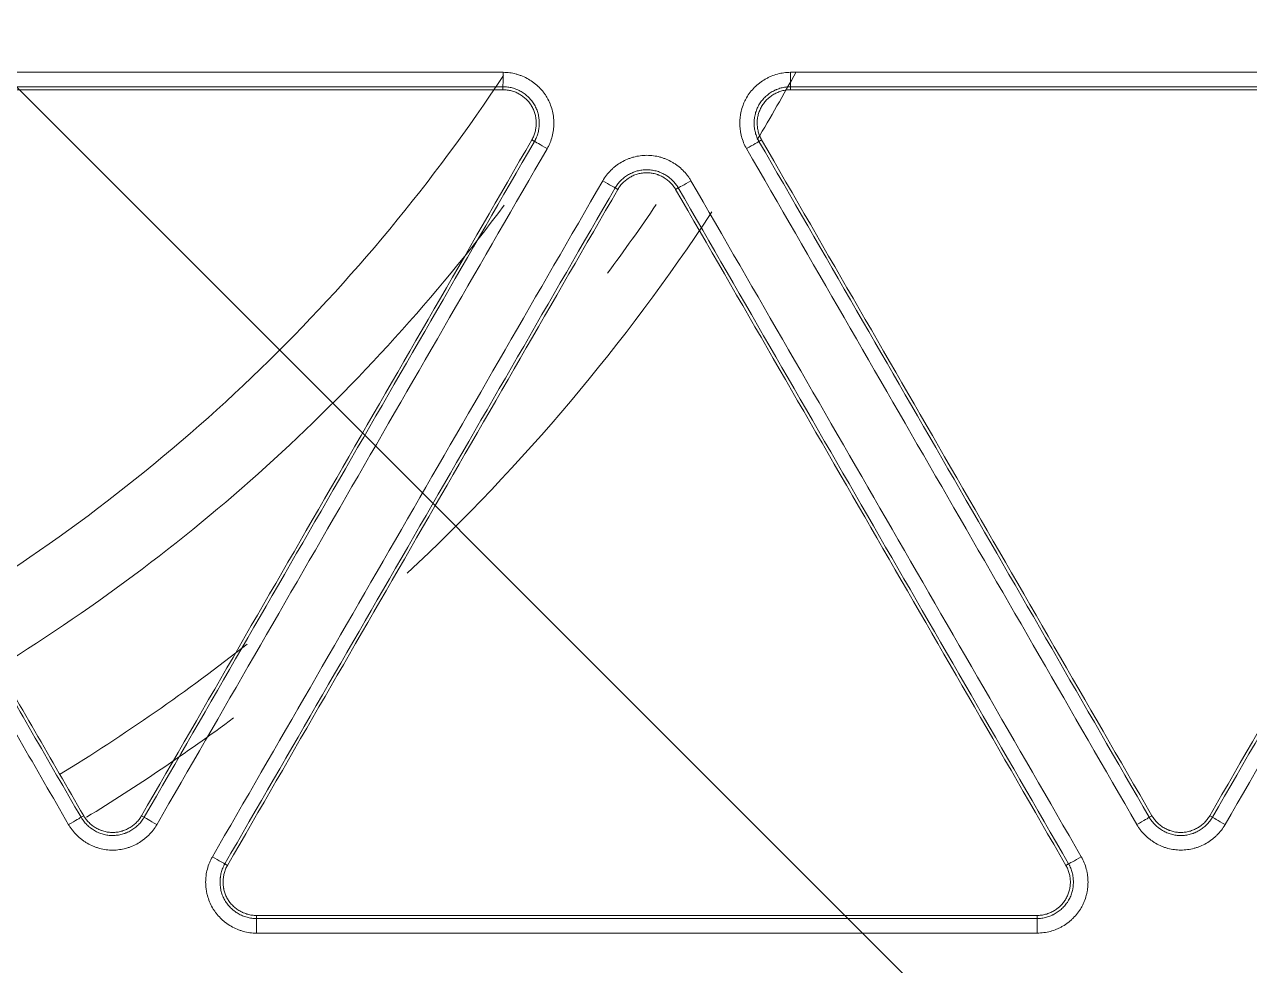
# Model space of a CAD drawing. Header units: inches. Extents: x 405346 to 489838, y -25612 to 14934.
# Drawn here: x 462826.84 to 462866.98, y 4260.8 to 4291.63 of the extents above; entities that cross this region are included whole.
import ezdxf

# ---------------------------------------------------------------- set-up
doc = ezdxf.new("R2010")
doc.units = ezdxf.units.IN
doc.header["$LTSCALE"] = 200
doc.header["$MEASUREMENT"] = 0
doc.layers.add('SS-EQ', color=2, linetype='Continuous', lineweight=20)

# ---------------------------------------------------------------- blocks, each defined once
blk = doc.blocks.new('4way무풍')
at = {"layer": 'SS-EQ'}
for p, q in [((339.635, -339.635), (-339.635, 339.635)), ((47.784, -31.934), (47.784, -31.834)), ((57.206, -31.834), (57.206, -31.934)), ((48.818, -33.625), (48.732, -33.575)), ((56.258, -33.575), (56.172, -33.625)), ((51.547, -35.201), (51.461, -35.151)), ((53.529, -35.151), (53.443, -35.201)), ((33.963, -55.774), (34.049, -55.724)), ((35.945, -55.724), (36.031, -55.774)), ((68.959, -55.774), (69.046, -55.724)), ((70.941, -55.724), (71.028, -55.774)), ((38.673, -57.299), (38.76, -57.349)), ((66.23, -57.349), (66.317, -57.299)), ((39.708, -58.991), (39.708, -59.091)), ((65.283, -59.091), (65.283, -58.991))]:
    blk.add_line(p, q, dxfattribs=at)
for radius, start, end in [(57.227, 301.5886, 326.6455), (65.391, 329.11304, 331.35408), (59.69, 301.63677, 323.25053), (63.738, 323.46685, 325.94705), (65.391, 313.06459, 326.66565), (63.738, 301.44725, 308.18554), (65.391, 301.47646, 306.5707)]:
    blk.add_arc((0, 0), radius, start, end, dxfattribs=at)
for centre, major_axis, ratio, start_param, end_param in [((47.784, -31.36), (0, -0.474), 0.008071, 0.034908, 1.565821), ((57.206, -31.36), (0, -0.474), 0.009738, 0.034908, 1.565987), ((49.228, -33.862), (-0.41, 0.237), 0.000501, 0.034907, 1.580646), ((55.762, -33.862), (0.41, 0.237), 0.00925, 4.717941, 6.248277), ((51.051, -34.914), (0.41, -0.237), 0.00047, 4.722567, 6.248279), ((53.939, -34.914), (-0.41, -0.237), 0.009255, 0.034908, 1.575948), ((33.552, -56.01), (-0.41, -0.237), 0.010809, 1.570538, 3.10669), ((36.441, -56.01), (0.41, -0.237), 0.00535, 3.1765, 4.721991), ((68.549, -56.01), (-0.41, -0.237), 0.012908, 1.576181, 3.106683), ((71.438, -56.01), (0.41, -0.237), 0.001439, 3.176499, 4.726662), ((38.263, -57.062), (-0.41, 0.237), 0.005342, 1.580707, 3.106686), ((66.727, -57.062), (-0.41, -0.237), 0.012934, 0.03491, 1.575744), ((39.708, -59.564), (0, -0.474), 0.006087, 1.560801, 3.106629), ((65.282, -59.564), (0, -0.474), 0.010403, 1.561591, 3.106684)]:
    blk.add_ellipse(centre, major_axis=major_axis, ratio=ratio, start_param=start_param, end_param=end_param, dxfattribs=at)
for points, knots in [([(346.359, 0), (346.359, -27.812), (346.359, -55.624), (346.359, -97.341), (346.359, -111.247), (346.359, -139.059), (346.359, -152.965), (346.359, -180.777), (346.359, -194.683), (346.359, -222.494), (346.359, -236.4), (346.359, -257.259), (346.358, -264.212), (346.359, -272.903), (346.359, -274.641), (346.359, -277.249), (346.359, -278.118), (346.358, -279.856), (346.358, -280.725), (346.358, -282.029), (346.358, -282.463), (346.358, -283.333), (346.359, -283.767), (346.359, -284.419), (346.359, -284.636), (346.359, -285.071), (346.358, -285.288), (346.355, -285.723), (346.353, -285.94), (346.346, -286.374), (346.341, -286.592), (346.322, -287.243), (346.305, -287.678), (346.262, -288.546), (346.236, -288.98), (346.174, -289.849), (346.138, -290.283), (346.078, -290.934), (346.057, -291.151), (346.012, -291.585), (345.894, -292.666), (345.748, -293.741), (345.479, -295.45), (345.327, -296.299), (344.817, -298.834), (344.407, -300.505), (343.687, -302.982), (343.172, -304.624), (342.294, -307.059), (341.638, -308.663), (341.119, -309.858), (340.941, -310.256), (340.714, -310.751), (340.668, -310.85), (340.576, -311.047), (340.437, -311.343), (339.919, -312.422), (339.029, -314.158), (338.177, -315.66), (336.854, -317.881), (335.912, -319.32), (334.41, -321.418), (333.379, -322.796), (331.741, -324.801), (330.589, -326.095), (329.702, -327.051), (329.403, -327.366), (329.024, -327.758), (328.947, -327.836), (328.795, -327.992), (328.566, -328.224), (327.719, -329.07), (326.303, -330.412), (324.35, -332.111), (322.332, -333.722), (320.944, -334.738), (319.535, -335.724), (318.819, -336.202), (317.367, -337.13), (315.893, -338.028), (314.376, -338.866), (313.222, -339.473), (312.835, -339.671), (312.249, -339.963), (312.054, -340.059), (311.662, -340.249), (309.896, -341.094), (308.103, -341.848), (305.68, -342.75), (304.055, -343.316), (302.408, -343.813), (299.923, -344.506), (298.245, -344.898), (295.697, -345.382), (294.842, -345.525), (293.766, -345.682), (293.551, -345.712), (293.12, -345.771), (292.903, -345.799), (292.254, -345.88), (291.821, -345.929), (290.523, -346.062), (289.657, -346.132), (288.357, -346.21), (287.924, -346.232), (287.057, -346.265), (286.624, -346.277), (285.974, -346.288), (285.757, -346.291), (285.323, -346.293), (285.107, -346.294), (284.673, -346.294), (284.456, -346.294), (284.023, -346.294), (283.806, -346.293), (283.156, -346.293), (282.722, -346.293), (281.855, -346.293), (281.421, -346.293), (280.121, -346.293), (279.253, -346.294), (277.519, -346.294), (276.652, -346.294), (274.051, -346.294), (272.316, -346.294), (267.113, -346.294), (263.645, -346.293), (256.708, -346.293), (253.239, -346.294), (242.833, -346.294), (235.896, -346.294), (222.022, -346.294), (215.084, -346.294), (194.273, -346.294), (180.399, -346.294), (152.65, -346.294), (138.775, -346.294), (111.027, -346.294), (97.152, -346.294), (69.404, -346.294), (55.529, -346.294), (34.718, -346.294), (27.78, -346.294), (13.906, -346.294), (6.969, -346.294), (0.032, -346.294)], [0, 0, 0, 0, 0.125, 0.125, 0.1875, 0.1875, 0.25, 0.25, 0.3125, 0.3125, 0.375, 0.375, 0.40625, 0.40625, 0.414063, 0.414063, 0.417969, 0.417969, 0.421875, 0.421875, 0.423828, 0.423828, 0.425781, 0.425781, 0.426758, 0.426758, 0.427734, 0.427734, 0.428711, 0.428711, 0.429688, 0.429688, 0.431641, 0.431641, 0.433594, 0.433594, 0.435547, 0.435547, 0.436523, 0.436523, 0.4375, 0.441406, 0.441406, 0.445313, 0.445313, 0.453125, 0.453125, 0.457031, 0.460938, 0.464844, 0.464844, 0.466797, 0.466797, 0.467285, 0.467285, 0.467773, 0.46875, 0.472656, 0.476563, 0.476563, 0.484375, 0.484375, 0.488281, 0.492188, 0.496094, 0.496094, 0.498047, 0.498047, 0.498535, 0.498535, 0.499023, 0.5, 0.503906, 0.507813, 0.511719, 0.515625, 0.515625, 0.519531, 0.519531, 0.523438, 0.527344, 0.527344, 0.529297, 0.529297, 0.530273, 0.530273, 0.53125, 0.539063, 0.539063, 0.542969, 0.546875, 0.546875, 0.554688, 0.554688, 0.558594, 0.558594, 0.55957, 0.55957, 0.560547, 0.560547, 0.5625, 0.5625, 0.566406, 0.566406, 0.568359, 0.568359, 0.570313, 0.570313, 0.571289, 0.571289, 0.572266, 0.572266, 0.573242, 0.573242, 0.574219, 0.574219, 0.576172, 0.576172, 0.578125, 0.578125, 0.582031, 0.582031, 0.585938, 0.585938, 0.59375, 0.59375, 0.609375, 0.609375, 0.625, 0.625, 0.65625, 0.65625, 0.6875, 0.6875, 0.75, 0.75, 0.8125, 0.8125, 0.875, 0.875, 0.9375, 0.9375, 0.96875, 0.96875, 1, 1, 1, 1]), ([(0.032, -345.099), (6.961, -345.099), (13.891, -345.099), (27.75, -345.099), (34.679, -345.099), (55.467, -345.099), (69.326, -345.098), (97.044, -345.098), (110.903, -345.097), (138.621, -345.096), (152.48, -345.096), (180.197, -345.094), (194.056, -345.092), (214.845, -345.09), (221.774, -345.089), (235.633, -345.086), (242.562, -345.085), (256.421, -345.082), (263.351, -345.081), (272.013, -345.079), (273.745, -345.079), (276.343, -345.079), (277.21, -345.078), (278.942, -345.078), (279.808, -345.077), (281.107, -345.076), (281.541, -345.076), (282.407, -345.076), (282.84, -345.076), (283.706, -345.076), (284.139, -345.076), (284.789, -345.074), (285.005, -345.074), (285.438, -345.071), (285.655, -345.069), (286.304, -345.06), (286.737, -345.049), (287.602, -345.017), (288.034, -344.997), (289.33, -344.922), (290.194, -344.853), (291.488, -344.722), (291.92, -344.673), (292.566, -344.593), (292.782, -344.566), (293.212, -344.508), (294.286, -344.358), (295.351, -344.18), (297.891, -343.699), (299.563, -343.307), (302.039, -342.615), (303.679, -342.118), (305.297, -341.551), (307.709, -340.648), (309.296, -339.976), (311.056, -339.138), (311.349, -338.996), (311.641, -338.853), (311.836, -338.756), (311.933, -338.707), (312.418, -338.464), (312.803, -338.265), (313.951, -337.656), (314.704, -337.236), (316.19, -336.364), (316.921, -335.913), (318.363, -334.982), (319.073, -334.502), (320.472, -333.511), (321.849, -332.491), (323.849, -330.872), (325.784, -329.163), (327.03, -327.964), (327.795, -327.195), (327.947, -327.041), (328.25, -326.729), (328.401, -326.573), (328.849, -326.102), (329.145, -325.785), (330.019, -324.826), (331.153, -323.527), (332.763, -321.515), (333.776, -320.132), (334.759, -318.728), (335.235, -318.016), (336.157, -316.57), (336.603, -315.837), (337.465, -314.35), (338.296, -312.842), (339.065, -311.291), (339.481, -310.406), (339.527, -310.308), (339.618, -310.111), (339.754, -309.815), (340.065, -309.123), (340.322, -308.527), (340.821, -307.331), (341.451, -305.727), (342.288, -303.291), (342.776, -301.648), (343.454, -299.169), (343.836, -297.496), (344.302, -294.959), (344.439, -294.108), (344.619, -292.825), (344.702, -292.181), (344.786, -291.427), (344.82, -291.104), (344.842, -290.888), (344.853, -290.779), (344.946, -289.807), (345.01, -288.942), (345.078, -287.644), (345.096, -287.212), (345.116, -286.563), (345.122, -286.347), (345.13, -285.914), (345.133, -285.698), (345.138, -285.266), (345.139, -285.049), (345.14, -284.617), (345.14, -284.4), (345.141, -283.752), (345.141, -283.319), (345.141, -282.67), (345.141, -282.454), (345.141, -282.021), (345.141, -281.805), (345.142, -281.156), (345.142, -280.724), (345.143, -279.426), (345.143, -278.561), (345.144, -276.831), (345.144, -275.966), (345.145, -273.37), (345.145, -271.64), (345.146, -262.989), (345.148, -256.069), (345.152, -235.306), (345.154, -221.465), (345.157, -193.782), (345.159, -179.94), (345.161, -152.257), (345.161, -138.416), (345.162, -110.732), (345.163, -69.208), (345.164, -27.683), (345.164, 0)], [0, 0, 0, 0, 0.03125, 0.03125, 0.0625, 0.0625, 0.125, 0.125, 0.1875, 0.1875, 0.25, 0.25, 0.3125, 0.3125, 0.34375, 0.34375, 0.375, 0.375, 0.40625, 0.40625, 0.414063, 0.414063, 0.417969, 0.417969, 0.421875, 0.421875, 0.423828, 0.423828, 0.425781, 0.425781, 0.427734, 0.427734, 0.428711, 0.428711, 0.429688, 0.429688, 0.431641, 0.431641, 0.433594, 0.433594, 0.4375, 0.4375, 0.439453, 0.439453, 0.44043, 0.44043, 0.441406, 0.445313, 0.445313, 0.453125, 0.453125, 0.457031, 0.460938, 0.460938, 0.46875, 0.46875, 0.469727, 0.470215, 0.470215, 0.470703, 0.470703, 0.472656, 0.472656, 0.476563, 0.476563, 0.480469, 0.480469, 0.484375, 0.484375, 0.488281, 0.492188, 0.496094, 0.5, 0.5, 0.500977, 0.500977, 0.501953, 0.501953, 0.503906, 0.503906, 0.507813, 0.511719, 0.515625, 0.515625, 0.519531, 0.519531, 0.523438, 0.523438, 0.527344, 0.53125, 0.53125, 0.531738, 0.531738, 0.532227, 0.533203, 0.535156, 0.535156, 0.539063, 0.542969, 0.546875, 0.546875, 0.554688, 0.554688, 0.558594, 0.558594, 0.560547, 0.561523, 0.562012, 0.562012, 0.5625, 0.5625, 0.566406, 0.566406, 0.568359, 0.568359, 0.569336, 0.569336, 0.570313, 0.570313, 0.571289, 0.571289, 0.572266, 0.572266, 0.574219, 0.574219, 0.575195, 0.575195, 0.576172, 0.576172, 0.578125, 0.578125, 0.582031, 0.582031, 0.585938, 0.585938, 0.59375, 0.59375, 0.625, 0.625, 0.6875, 0.6875, 0.75, 0.75, 0.8125, 0.8125, 0.875, 1, 1, 1, 1]), ([(47.788, -31.363), (47.861, -31.363), (47.934, -31.368), (48.077, -31.387), (48.148, -31.401), (48.253, -31.43), (48.288, -31.441), (48.34, -31.459), (48.358, -31.465), (48.392, -31.478), (48.409, -31.485), (48.493, -31.52), (48.623, -31.584), (48.744, -31.664), (48.816, -31.72), (48.831, -31.731), (48.859, -31.754), (48.901, -31.79), (48.941, -31.827), (49.018, -31.903), (49.066, -31.957), (49.132, -32.043), (49.154, -32.073), (49.194, -32.134), (49.214, -32.165), (49.269, -32.26), (49.332, -32.39), (49.379, -32.527), (49.402, -32.616), (49.406, -32.633), (49.414, -32.669), (49.418, -32.687), (49.429, -32.741), (49.435, -32.777), (49.448, -32.885), (49.453, -32.957), (49.453, -33.066), (49.451, -33.12), (49.447, -33.175), (49.444, -33.211), (49.442, -33.23), (49.43, -33.32), (49.402, -33.463), (49.356, -33.6), (49.315, -33.701), (49.3, -33.734), (49.268, -33.8), (49.251, -33.833), (49.232, -33.865)], [0, 0, 0, 0, 0.0625, 0.0625, 0.125, 0.125, 0.15625, 0.15625, 0.171875, 0.171875, 0.1875, 0.1875, 0.25, 0.3125, 0.3125, 0.328125, 0.328125, 0.34375, 0.375, 0.375, 0.4375, 0.4375, 0.46875, 0.46875, 0.5, 0.5, 0.5625, 0.625, 0.625, 0.640625, 0.640625, 0.65625, 0.65625, 0.6875, 0.6875, 0.75, 0.75, 0.78125, 0.796875, 0.796875, 0.8125, 0.8125, 0.875, 0.9375, 0.9375, 0.96875, 0.96875, 1, 1, 1, 1]), ([(55.766, -33.864), (55.729, -33.801), (55.697, -33.736), (55.642, -33.602), (55.619, -33.533), (55.592, -33.428), (55.583, -33.392), (55.573, -33.338), (55.57, -33.32), (55.564, -33.284), (55.561, -33.266), (55.55, -33.176), (55.54, -33.031), (55.55, -32.886), (55.561, -32.795), (55.564, -32.777), (55.57, -32.741), (55.573, -32.723), (55.583, -32.669), (55.592, -32.634), (55.619, -32.529), (55.642, -32.46), (55.683, -32.36), (55.698, -32.326), (55.73, -32.261), (55.748, -32.228), (55.803, -32.133), (55.884, -32.013), (55.979, -31.905), (56.044, -31.84), (56.057, -31.828), (56.084, -31.803), (56.098, -31.79), (56.139, -31.754), (56.167, -31.731), (56.254, -31.665), (56.314, -31.625), (56.408, -31.571), (56.456, -31.545), (56.506, -31.521), (56.539, -31.506), (56.556, -31.499), (56.64, -31.464), (56.778, -31.416), (56.92, -31.387), (57.028, -31.373), (57.064, -31.369), (57.137, -31.364), (57.174, -31.363), (57.211, -31.363)], [0, 0, 0, 0, 0.0625, 0.0625, 0.125, 0.125, 0.15625, 0.15625, 0.171875, 0.171875, 0.1875, 0.1875, 0.25, 0.3125, 0.3125, 0.328125, 0.328125, 0.34375, 0.34375, 0.375, 0.375, 0.4375, 0.4375, 0.46875, 0.46875, 0.5, 0.5, 0.5625, 0.625, 0.625, 0.640625, 0.640625, 0.65625, 0.65625, 0.6875, 0.6875, 0.75, 0.75, 0.78125, 0.796875, 0.796875, 0.8125, 0.8125, 0.875, 0.9375, 0.9375, 0.96875, 0.96875, 1, 1, 1, 1]), ([(48.818, -33.625), (48.82, -33.622), (48.822, -33.62), (48.825, -33.614), (48.83, -33.605), (48.834, -33.597), (48.844, -33.579), (48.85, -33.567), (48.867, -33.532), (48.877, -33.508), (48.907, -33.436), (48.939, -33.338), (48.959, -33.236), (48.967, -33.171), (48.969, -33.157), (48.971, -33.131), (48.972, -33.118), (48.975, -33.079), (48.976, -33.053), (48.976, -32.976), (48.972, -32.924), (48.962, -32.846), (48.958, -32.821), (48.948, -32.769), (48.943, -32.744), (48.923, -32.668), (48.906, -32.619), (48.867, -32.523), (48.844, -32.476), (48.805, -32.408), (48.791, -32.386), (48.762, -32.343), (48.747, -32.321), (48.699, -32.26), (48.665, -32.221), (48.609, -32.167), (48.581, -32.14), (48.551, -32.115), (48.53, -32.098), (48.52, -32.09), (48.468, -32.05), (48.381, -31.993), (48.289, -31.947), (48.216, -31.917), (48.192, -31.907), (48.142, -31.89), (48.117, -31.882), (48.042, -31.862), (47.991, -31.852), (47.914, -31.841), (47.876, -31.837), (47.83, -31.835), (47.807, -31.834), (47.797, -31.834), (47.791, -31.834), (47.787, -31.834), (47.784, -31.834)], [0, 0, 0, 0, 0.003906, 0.003906, 0.007813, 0.015625, 0.015625, 0.03125, 0.03125, 0.0625, 0.0625, 0.125, 0.1875, 0.1875, 0.203125, 0.203125, 0.21875, 0.21875, 0.25, 0.25, 0.3125, 0.3125, 0.34375, 0.34375, 0.375, 0.375, 0.4375, 0.4375, 0.5, 0.5, 0.53125, 0.53125, 0.5625, 0.5625, 0.625, 0.625, 0.65625, 0.671875, 0.671875, 0.6875, 0.6875, 0.75, 0.8125, 0.8125, 0.84375, 0.84375, 0.875, 0.875, 0.9375, 0.9375, 0.96875, 0.984375, 0.992187, 0.996094, 0.996094, 1, 1, 1, 1]), ([(47.784, -31.934), (47.832, -31.934), (47.881, -31.937), (47.975, -31.95), (48.068, -31.969), (48.158, -32), (48.224, -32.028), (48.246, -32.038), (48.289, -32.059), (48.31, -32.071), (48.372, -32.106), (48.412, -32.133), (48.468, -32.176), (48.487, -32.191), (48.523, -32.223), (48.541, -32.239), (48.592, -32.289), (48.655, -32.361), (48.708, -32.44), (48.744, -32.502), (48.755, -32.523), (48.776, -32.566), (48.786, -32.588), (48.813, -32.654), (48.828, -32.699), (48.846, -32.768), (48.854, -32.803), (48.86, -32.838), (48.864, -32.862), (48.866, -32.874), (48.873, -32.933), (48.879, -33.028), (48.873, -33.123), (48.864, -33.194), (48.86, -33.218), (48.851, -33.265), (48.846, -33.289), (48.828, -33.358), (48.813, -33.403), (48.777, -33.491), (48.756, -33.534), (48.732, -33.575)], [0, 0, 0, 0, 0.0625, 0.0625, 0.125, 0.1875, 0.1875, 0.21875, 0.21875, 0.25, 0.25, 0.3125, 0.3125, 0.34375, 0.34375, 0.375, 0.375, 0.4375, 0.5, 0.5, 0.53125, 0.53125, 0.5625, 0.5625, 0.625, 0.625, 0.65625, 0.671875, 0.671875, 0.6875, 0.6875, 0.75, 0.8125, 0.8125, 0.84375, 0.84375, 0.875, 0.875, 0.9375, 0.9375, 1, 1, 1, 1]), ([(57.206, -31.834), (57.203, -31.834), (57.2, -31.834), (57.193, -31.834), (57.183, -31.834), (57.173, -31.834), (57.154, -31.835), (57.141, -31.836), (57.101, -31.838), (57.075, -31.841), (56.998, -31.852), (56.896, -31.873), (56.798, -31.907), (56.738, -31.932), (56.726, -31.937), (56.702, -31.948), (56.666, -31.965), (56.632, -31.983), (56.565, -32.022), (56.522, -32.051), (56.46, -32.098), (56.439, -32.115), (56.4, -32.149), (56.38, -32.167), (56.325, -32.222), (56.256, -32.3), (56.198, -32.386), (56.159, -32.454), (56.146, -32.477), (56.123, -32.524), (56.113, -32.548), (56.083, -32.62), (56.067, -32.669), (56.047, -32.744), (56.039, -32.782), (56.032, -32.821), (56.027, -32.847), (56.026, -32.86), (56.017, -32.925), (56.011, -33.029), (56.017, -33.132), (56.027, -33.21), (56.031, -33.236), (56.041, -33.287), (56.047, -33.312), (56.067, -33.388), (56.083, -33.437), (56.113, -33.509), (56.129, -33.545), (56.15, -33.585), (56.161, -33.605), (56.165, -33.614), (56.169, -33.62), (56.17, -33.623), (56.172, -33.625)], [0, 0, 0, 0, 0.003906, 0.003906, 0.007812, 0.015625, 0.015625, 0.03125, 0.03125, 0.0625, 0.0625, 0.125, 0.1875, 0.1875, 0.203125, 0.203125, 0.21875, 0.25, 0.25, 0.3125, 0.3125, 0.34375, 0.34375, 0.375, 0.375, 0.4375, 0.5, 0.5, 0.53125, 0.53125, 0.5625, 0.5625, 0.625, 0.625, 0.65625, 0.671875, 0.671875, 0.6875, 0.6875, 0.75, 0.8125, 0.8125, 0.84375, 0.84375, 0.875, 0.875, 0.9375, 0.9375, 0.96875, 0.984375, 0.992188, 0.996094, 0.996094, 1, 1, 1, 1]), ([(56.258, -33.575), (56.234, -33.534), (56.213, -33.49), (56.177, -33.402), (56.147, -33.312), (56.129, -33.218), (56.12, -33.147), (56.118, -33.123), (56.115, -33.075), (56.114, -33.051), (56.114, -32.98), (56.117, -32.933), (56.126, -32.862), (56.13, -32.838), (56.139, -32.791), (56.144, -32.768), (56.163, -32.698), (56.193, -32.608), (56.234, -32.522), (56.27, -32.46), (56.283, -32.44), (56.31, -32.4), (56.324, -32.381), (56.368, -32.324), (56.399, -32.289), (56.45, -32.239), (56.476, -32.215), (56.504, -32.192), (56.522, -32.176), (56.532, -32.169), (56.579, -32.133), (56.659, -32.08), (56.744, -32.038), (56.81, -32.01), (56.833, -32.001), (56.878, -31.986), (56.901, -31.979), (56.97, -31.96), (57.016, -31.95), (57.11, -31.937), (57.158, -31.934), (57.206, -31.934)], [0, 0, 0, 0, 0.0625, 0.0625, 0.125, 0.1875, 0.1875, 0.21875, 0.21875, 0.25, 0.25, 0.3125, 0.3125, 0.34375, 0.34375, 0.375, 0.375, 0.4375, 0.5, 0.5, 0.53125, 0.53125, 0.5625, 0.5625, 0.625, 0.625, 0.65625, 0.671875, 0.671875, 0.6875, 0.6875, 0.75, 0.8125, 0.8125, 0.84375, 0.84375, 0.875, 0.875, 0.9375, 0.9375, 1, 1, 1, 1]), ([(21.175, -33.625), (23.306, -37.317), (26.503, -42.854), (29.7, -48.391), (31.299, -51.16), (31.831, -52.082), (32.897, -53.928), (33.429, -54.851), (33.963, -55.774)], [0, 0, 0, 0, 0.5, 0.75, 0.75, 0.875, 0.875, 1, 1, 1, 1]), ([(21.262, -33.575), (23.393, -37.267), (26.59, -42.804), (30.319, -49.264), (31.918, -52.032), (32.983, -53.878), (33.516, -54.801), (34.049, -55.724)], [0, 0, 0, 0, 0.5, 0.75, 0.875, 0.875, 1, 1, 1, 1]), ([(35.945, -55.724), (38.076, -52.032), (40.207, -48.341), (44.469, -40.958), (46.601, -37.267), (48.732, -33.575)], [0, 0, 0, 0, 0.5, 0.5, 1, 1, 1, 1]), ([(36.031, -55.774), (38.162, -52.082), (40.293, -48.391), (44.556, -41.008), (46.687, -37.317), (48.818, -33.625)], [0, 0, 0, 0, 0.5, 0.5, 1, 1, 1, 1]), ([(33.555, -56.015), (33.022, -55.092), (32.489, -54.169), (31.423, -52.323), (29.825, -49.554), (28.226, -46.786), (25.029, -41.248), (22.898, -37.556), (20.767, -33.865)], [0, 0, 0, 0, 0.125, 0.125, 0.25, 0.5, 0.5, 1, 1, 1, 1]), ([(49.232, -33.865), (47.101, -37.556), (44.969, -41.248), (40.707, -48.631), (38.575, -52.323), (36.444, -56.015)], [0, 0, 0, 0, 0.5, 0.5, 1, 1, 1, 1]), ([(51.055, -34.917), (51.091, -34.853), (51.132, -34.793), (51.221, -34.678), (51.269, -34.624), (51.346, -34.547), (51.373, -34.522), (51.414, -34.486), (51.428, -34.474), (51.456, -34.451), (51.471, -34.44), (51.543, -34.385), (51.664, -34.304), (51.794, -34.24), (51.878, -34.205), (51.895, -34.198), (51.93, -34.185), (51.947, -34.179), (51.998, -34.161), (52.033, -34.15), (52.138, -34.122), (52.209, -34.107), (52.317, -34.093), (52.353, -34.089), (52.426, -34.084), (52.462, -34.083), (52.572, -34.083), (52.717, -34.093), (52.859, -34.121), (52.947, -34.145), (52.964, -34.15), (52.999, -34.161), (53.017, -34.167), (53.069, -34.185), (53.103, -34.198), (53.203, -34.24), (53.268, -34.272), (53.362, -34.326), (53.409, -34.355), (53.454, -34.386), (53.484, -34.407), (53.498, -34.418), (53.571, -34.473), (53.681, -34.569), (53.777, -34.677), (53.844, -34.763), (53.865, -34.793), (53.906, -34.854), (53.925, -34.885), (53.944, -34.917)], [0, 0, 0, 0, 0.0625, 0.0625, 0.125, 0.125, 0.15625, 0.15625, 0.171875, 0.171875, 0.1875, 0.1875, 0.25, 0.3125, 0.3125, 0.328125, 0.328125, 0.34375, 0.34375, 0.375, 0.375, 0.4375, 0.4375, 0.46875, 0.46875, 0.5, 0.5, 0.5625, 0.625, 0.625, 0.640625, 0.640625, 0.65625, 0.65625, 0.6875, 0.6875, 0.75, 0.75, 0.78125, 0.796875, 0.796875, 0.8125, 0.8125, 0.875, 0.9375, 0.9375, 0.96875, 0.96875, 1, 1, 1, 1]), ([(38.266, -57.067), (40.398, -53.375), (42.529, -49.684), (46.792, -42.3), (48.923, -38.608), (51.055, -34.917)], [0, 0, 0, 0, 0.5, 0.5, 1, 1, 1, 1]), ([(53.529, -35.151), (53.528, -35.148), (53.526, -35.145), (53.523, -35.14), (53.518, -35.131), (53.513, -35.123), (53.502, -35.106), (53.495, -35.095), (53.473, -35.062), (53.458, -35.041), (53.41, -34.98), (53.341, -34.902), (53.262, -34.834), (53.21, -34.794), (53.2, -34.787), (53.178, -34.771), (53.146, -34.749), (53.113, -34.729), (53.045, -34.69), (52.999, -34.667), (52.927, -34.637), (52.903, -34.627), (52.853, -34.61), (52.828, -34.603), (52.752, -34.582), (52.702, -34.571), (52.599, -34.557), (52.547, -34.554), (52.469, -34.554), (52.442, -34.555), (52.39, -34.558), (52.364, -34.561), (52.287, -34.572), (52.237, -34.582), (52.162, -34.602), (52.124, -34.614), (52.087, -34.627), (52.063, -34.637), (52.051, -34.642), (51.99, -34.667), (51.897, -34.713), (51.811, -34.77), (51.749, -34.818), (51.728, -34.834), (51.689, -34.869), (51.669, -34.887), (51.614, -34.941), (51.58, -34.98), (51.532, -35.042), (51.509, -35.073), (51.484, -35.112), (51.472, -35.131), (51.467, -35.14), (51.464, -35.145), (51.462, -35.148), (51.461, -35.151)], [0, 0, 0, 0, 0.003906, 0.003906, 0.007812, 0.015625, 0.015625, 0.03125, 0.03125, 0.0625, 0.0625, 0.125, 0.1875, 0.1875, 0.203125, 0.203125, 0.21875, 0.25, 0.25, 0.3125, 0.3125, 0.34375, 0.34375, 0.375, 0.375, 0.4375, 0.4375, 0.5, 0.5, 0.53125, 0.53125, 0.5625, 0.5625, 0.625, 0.625, 0.65625, 0.671875, 0.671875, 0.6875, 0.6875, 0.75, 0.8125, 0.8125, 0.84375, 0.84375, 0.875, 0.875, 0.9375, 0.9375, 0.96875, 0.984375, 0.992187, 0.996094, 0.996094, 1, 1, 1, 1]), ([(51.547, -35.201), (51.572, -35.159), (51.599, -35.119), (51.657, -35.044), (51.72, -34.973), (51.792, -34.91), (51.84, -34.874), (51.849, -34.867), (51.869, -34.853), (51.899, -34.833), (51.929, -34.814), (51.991, -34.778), (52.033, -34.757), (52.099, -34.729), (52.122, -34.721), (52.167, -34.705), (52.19, -34.698), (52.259, -34.679), (52.352, -34.66), (52.447, -34.654), (52.519, -34.654), (52.543, -34.655), (52.591, -34.658), (52.615, -34.66), (52.685, -34.67), (52.732, -34.68), (52.801, -34.699), (52.835, -34.709), (52.869, -34.721), (52.891, -34.73), (52.902, -34.734), (52.957, -34.758), (53.043, -34.8), (53.122, -34.853), (53.179, -34.896), (53.198, -34.911), (53.234, -34.943), (53.252, -34.959), (53.302, -35.009), (53.334, -35.045), (53.392, -35.12), (53.419, -35.159), (53.443, -35.201)], [0, 0, 0, 0, 0.0625, 0.0625, 0.125, 0.1875, 0.1875, 0.203125, 0.203125, 0.21875, 0.25, 0.25, 0.3125, 0.3125, 0.34375, 0.34375, 0.375, 0.375, 0.4375, 0.5, 0.5, 0.53125, 0.53125, 0.5625, 0.5625, 0.625, 0.625, 0.65625, 0.671875, 0.671875, 0.6875, 0.6875, 0.75, 0.8125, 0.8125, 0.84375, 0.84375, 0.875, 0.875, 0.9375, 0.9375, 1, 1, 1, 1]), ([(51.461, -35.151), (49.33, -38.842), (47.198, -42.534), (42.936, -49.917), (40.805, -53.608), (38.673, -57.299)], [0, 0, 0, 0, 0.5, 0.5, 1, 1, 1, 1]), ([(51.547, -35.201), (49.416, -38.892), (47.285, -42.584), (43.022, -49.967), (40.891, -53.658), (38.76, -57.349)], [0, 0, 0, 0, 0.5, 0.5, 1, 1, 1, 1]), ([(33.963, -55.774), (33.976, -55.797), (33.99, -55.819), (34.019, -55.862), (34.034, -55.884), (34.082, -55.945), (34.151, -56.023), (34.23, -56.091), (34.282, -56.13), (34.292, -56.138), (34.314, -56.153), (34.346, -56.175), (34.379, -56.196), (34.447, -56.235), (34.493, -56.258), (34.565, -56.288), (34.589, -56.297), (34.639, -56.314), (34.664, -56.322), (34.739, -56.343), (34.841, -56.363), (34.945, -56.371), (35.023, -56.371), (35.049, -56.37), (35.102, -56.366), (35.127, -56.363), (35.204, -56.353), (35.255, -56.343), (35.33, -56.322), (35.367, -56.31), (35.404, -56.297), (35.429, -56.288), (35.441, -56.283), (35.501, -56.258), (35.595, -56.211), (35.681, -56.154), (35.743, -56.107), (35.763, -56.09), (35.803, -56.056), (35.822, -56.038), (35.878, -55.983), (35.912, -55.944), (35.96, -55.883), (35.982, -55.851), (36.007, -55.813), (36.019, -55.793), (36.024, -55.785), (36.028, -55.779), (36.029, -55.776), (36.031, -55.774)], [0, 0, 0, 0, 0.03125, 0.03125, 0.0625, 0.0625, 0.125, 0.1875, 0.1875, 0.203125, 0.203125, 0.21875, 0.25, 0.25, 0.3125, 0.3125, 0.34375, 0.34375, 0.375, 0.375, 0.4375, 0.5, 0.5, 0.53125, 0.53125, 0.5625, 0.5625, 0.625, 0.625, 0.65625, 0.671875, 0.671875, 0.6875, 0.6875, 0.75, 0.8125, 0.8125, 0.84375, 0.84375, 0.875, 0.875, 0.9375, 0.9375, 0.96875, 0.984375, 0.992187, 0.996094, 0.996094, 1, 1, 1, 1]), ([(35.945, -55.724), (35.92, -55.766), (35.893, -55.806), (35.835, -55.881), (35.772, -55.952), (35.7, -56.014), (35.643, -56.058), (35.623, -56.072), (35.583, -56.098), (35.563, -56.111), (35.501, -56.147), (35.459, -56.168), (35.393, -56.195), (35.37, -56.204), (35.325, -56.219), (35.302, -56.227), (35.233, -56.245), (35.14, -56.264), (35.045, -56.271), (34.973, -56.271), (34.949, -56.27), (34.901, -56.267), (34.877, -56.264), (34.806, -56.255), (34.76, -56.245), (34.691, -56.226), (34.657, -56.216), (34.623, -56.203), (34.601, -56.195), (34.59, -56.19), (34.535, -56.167), (34.449, -56.125), (34.37, -56.072), (34.313, -56.029), (34.294, -56.014), (34.258, -55.982), (34.24, -55.966), (34.19, -55.916), (34.158, -55.88), (34.1, -55.805), (34.073, -55.766), (34.049, -55.724)], [0, 0, 0, 0, 0.0625, 0.0625, 0.125, 0.1875, 0.1875, 0.21875, 0.21875, 0.25, 0.25, 0.3125, 0.3125, 0.34375, 0.34375, 0.375, 0.375, 0.4375, 0.5, 0.5, 0.53125, 0.53125, 0.5625, 0.5625, 0.625, 0.625, 0.65625, 0.671875, 0.671875, 0.6875, 0.6875, 0.75, 0.8125, 0.8125, 0.84375, 0.84375, 0.875, 0.875, 0.9375, 0.9375, 1, 1, 1, 1]), ([(68.959, -55.774), (68.961, -55.777), (68.963, -55.779), (68.966, -55.785), (68.971, -55.794), (68.976, -55.802), (68.986, -55.819), (68.994, -55.83), (69.016, -55.862), (69.031, -55.884), (69.079, -55.945), (69.148, -56.022), (69.226, -56.091), (69.278, -56.13), (69.289, -56.138), (69.31, -56.153), (69.343, -56.175), (69.376, -56.196), (69.443, -56.235), (69.49, -56.258), (69.562, -56.288), (69.586, -56.297), (69.635, -56.314), (69.661, -56.322), (69.736, -56.343), (69.787, -56.353), (69.889, -56.367), (69.941, -56.371), (70.02, -56.371), (70.046, -56.37), (70.098, -56.366), (70.124, -56.364), (70.201, -56.353), (70.252, -56.343), (70.327, -56.322), (70.364, -56.31), (70.401, -56.297), (70.425, -56.288), (70.438, -56.283), (70.498, -56.258), (70.591, -56.211), (70.678, -56.154), (70.74, -56.107), (70.76, -56.09), (70.8, -56.056), (70.819, -56.038), (70.874, -55.983), (70.909, -55.944), (70.956, -55.883), (70.979, -55.851), (71.004, -55.813), (71.016, -55.793), (71.021, -55.785), (71.024, -55.779), (71.026, -55.776), (71.028, -55.774)], [0, 0, 0, 0, 0.003906, 0.003906, 0.007812, 0.015625, 0.015625, 0.03125, 0.03125, 0.0625, 0.0625, 0.125, 0.1875, 0.1875, 0.203125, 0.203125, 0.21875, 0.25, 0.25, 0.3125, 0.3125, 0.34375, 0.34375, 0.375, 0.375, 0.4375, 0.4375, 0.5, 0.5, 0.53125, 0.53125, 0.5625, 0.5625, 0.625, 0.625, 0.65625, 0.671875, 0.671875, 0.6875, 0.6875, 0.75, 0.8125, 0.8125, 0.84375, 0.84375, 0.875, 0.875, 0.9375, 0.9375, 0.96875, 0.984375, 0.992187, 0.996094, 0.996094, 1, 1, 1, 1]), ([(70.941, -55.724), (70.917, -55.766), (70.89, -55.806), (70.832, -55.881), (70.769, -55.952), (70.697, -56.014), (70.649, -56.051), (70.639, -56.058), (70.62, -56.072), (70.59, -56.092), (70.56, -56.111), (70.498, -56.147), (70.455, -56.168), (70.389, -56.195), (70.367, -56.204), (70.322, -56.219), (70.299, -56.227), (70.229, -56.245), (70.136, -56.264), (70.041, -56.271), (69.97, -56.271), (69.945, -56.27), (69.898, -56.267), (69.874, -56.264), (69.803, -56.255), (69.757, -56.245), (69.688, -56.226), (69.654, -56.216), (69.62, -56.203), (69.598, -56.195), (69.587, -56.19), (69.531, -56.167), (69.446, -56.125), (69.367, -56.072), (69.31, -56.029), (69.291, -56.014), (69.255, -55.982), (69.237, -55.966), (69.186, -55.916), (69.155, -55.88), (69.097, -55.805), (69.07, -55.766), (69.046, -55.724)], [0, 0, 0, 0, 0.0625, 0.0625, 0.125, 0.1875, 0.1875, 0.203125, 0.203125, 0.21875, 0.25, 0.25, 0.3125, 0.3125, 0.34375, 0.34375, 0.375, 0.375, 0.4375, 0.5, 0.5, 0.53125, 0.53125, 0.5625, 0.5625, 0.625, 0.625, 0.65625, 0.671875, 0.671875, 0.6875, 0.6875, 0.75, 0.8125, 0.8125, 0.84375, 0.84375, 0.875, 0.875, 0.9375, 0.9375, 1, 1, 1, 1]), ([(36.444, -56.015), (36.407, -56.078), (36.366, -56.139), (36.278, -56.253), (36.23, -56.308), (36.153, -56.384), (36.126, -56.409), (36.084, -56.445), (36.07, -56.457), (36.042, -56.48), (36.028, -56.492), (35.955, -56.547), (35.835, -56.627), (35.705, -56.692), (35.62, -56.727), (35.603, -56.734), (35.569, -56.747), (35.552, -56.753), (35.5, -56.771), (35.465, -56.781), (35.36, -56.81), (35.29, -56.824), (35.182, -56.839), (35.146, -56.843), (35.073, -56.848), (35.036, -56.849), (34.926, -56.849), (34.782, -56.839), (34.64, -56.81), (34.552, -56.786), (34.534, -56.781), (34.499, -56.77), (34.482, -56.765), (34.43, -56.747), (34.396, -56.734), (34.295, -56.692), (34.23, -56.66), (34.136, -56.605), (34.09, -56.577), (34.045, -56.546), (34.015, -56.524), (34, -56.514), (33.927, -56.458), (33.818, -56.363), (33.722, -56.254), (33.655, -56.168), (33.634, -56.139), (33.593, -56.078), (33.573, -56.047), (33.555, -56.015)], [0, 0, 0, 0, 0.0625, 0.0625, 0.125, 0.125, 0.15625, 0.15625, 0.171875, 0.171875, 0.1875, 0.1875, 0.25, 0.3125, 0.3125, 0.328125, 0.328125, 0.34375, 0.34375, 0.375, 0.375, 0.4375, 0.4375, 0.46875, 0.46875, 0.5, 0.5, 0.5625, 0.625, 0.625, 0.640625, 0.640625, 0.65625, 0.65625, 0.6875, 0.6875, 0.75, 0.75, 0.78125, 0.796875, 0.796875, 0.8125, 0.8125, 0.875, 0.9375, 0.9375, 0.96875, 0.96875, 1, 1, 1, 1]), ([(71.443, -56.014), (71.406, -56.078), (71.366, -56.138), (71.277, -56.253), (71.229, -56.307), (71.152, -56.384), (71.125, -56.409), (71.084, -56.445), (71.07, -56.457), (71.042, -56.48), (71.027, -56.491), (70.955, -56.546), (70.834, -56.627), (70.704, -56.691), (70.62, -56.726), (70.603, -56.733), (70.568, -56.746), (70.551, -56.752), (70.499, -56.77), (70.465, -56.781), (70.36, -56.809), (70.289, -56.824), (70.181, -56.838), (70.145, -56.842), (70.072, -56.847), (70.035, -56.848), (69.926, -56.848), (69.781, -56.838), (69.639, -56.81), (69.551, -56.786), (69.534, -56.781), (69.499, -56.77), (69.481, -56.764), (69.429, -56.746), (69.395, -56.733), (69.295, -56.691), (69.23, -56.659), (69.136, -56.605), (69.089, -56.576), (69.044, -56.545), (69.014, -56.524), (68.999, -56.513), (68.927, -56.458), (68.817, -56.362), (68.721, -56.254), (68.654, -56.168), (68.633, -56.138), (68.592, -56.077), (68.573, -56.046), (68.554, -56.014)], [0, 0, 0, 0, 0.0625, 0.0625, 0.125, 0.125, 0.15625, 0.15625, 0.171875, 0.171875, 0.1875, 0.1875, 0.25, 0.3125, 0.3125, 0.328125, 0.328125, 0.34375, 0.34375, 0.375, 0.375, 0.4375, 0.4375, 0.46875, 0.46875, 0.5, 0.5, 0.5625, 0.625, 0.625, 0.640625, 0.640625, 0.65625, 0.65625, 0.6875, 0.6875, 0.75, 0.75, 0.78125, 0.796875, 0.796875, 0.8125, 0.8125, 0.875, 0.9375, 0.9375, 0.96875, 0.96875, 1, 1, 1, 1]), ([(39.711, -59.569), (39.637, -59.569), (39.565, -59.564), (39.421, -59.545), (39.35, -59.53), (39.245, -59.502), (39.21, -59.491), (39.158, -59.473), (39.141, -59.467), (39.107, -59.454), (39.09, -59.447), (39.006, -59.412), (38.876, -59.348), (38.755, -59.267), (38.682, -59.212), (38.668, -59.2), (38.639, -59.177), (38.597, -59.142), (38.558, -59.105), (38.48, -59.028), (38.433, -58.974), (38.366, -58.888), (38.345, -58.859), (38.304, -58.798), (38.285, -58.767), (38.23, -58.672), (38.166, -58.542), (38.12, -58.404), (38.097, -58.316), (38.092, -58.298), (38.084, -58.263), (38.08, -58.245), (38.07, -58.191), (38.064, -58.155), (38.05, -58.047), (38.045, -57.974), (38.045, -57.866), (38.047, -57.811), (38.051, -57.757), (38.055, -57.72), (38.057, -57.702), (38.068, -57.611), (38.096, -57.469), (38.142, -57.331), (38.183, -57.23), (38.198, -57.197), (38.231, -57.131), (38.248, -57.099), (38.266, -57.067)], [0, 0, 0, 0, 0.0625, 0.0625, 0.125, 0.125, 0.15625, 0.15625, 0.171875, 0.171875, 0.1875, 0.1875, 0.25, 0.3125, 0.3125, 0.328125, 0.328125, 0.34375, 0.375, 0.375, 0.4375, 0.4375, 0.46875, 0.46875, 0.5, 0.5, 0.5625, 0.625, 0.625, 0.640625, 0.640625, 0.65625, 0.65625, 0.6875, 0.6875, 0.75, 0.75, 0.78125, 0.796875, 0.796875, 0.8125, 0.8125, 0.875, 0.9375, 0.9375, 0.96875, 0.96875, 1, 1, 1, 1]), ([(38.673, -57.299), (38.672, -57.302), (38.67, -57.305), (38.667, -57.311), (38.662, -57.319), (38.657, -57.328), (38.648, -57.345), (38.642, -57.357), (38.625, -57.392), (38.614, -57.416), (38.585, -57.489), (38.552, -57.587), (38.533, -57.689), (38.524, -57.754), (38.523, -57.767), (38.52, -57.793), (38.519, -57.806), (38.517, -57.845), (38.516, -57.871), (38.516, -57.949), (38.519, -58.001), (38.529, -58.078), (38.533, -58.104), (38.543, -58.155), (38.549, -58.181), (38.569, -58.257), (38.585, -58.306), (38.625, -58.402), (38.647, -58.448), (38.687, -58.516), (38.701, -58.539), (38.73, -58.582), (38.745, -58.603), (38.793, -58.665), (38.827, -58.703), (38.882, -58.758), (38.911, -58.785), (38.941, -58.81), (38.961, -58.826), (38.972, -58.834), (39.024, -58.874), (39.11, -58.932), (39.203, -58.978), (39.275, -59.008), (39.3, -59.017), (39.35, -59.034), (39.375, -59.042), (39.45, -59.063), (39.501, -59.073), (39.578, -59.083), (39.616, -59.087), (39.662, -59.09), (39.685, -59.09), (39.695, -59.09), (39.701, -59.091), (39.705, -59.091), (39.708, -59.091)], [0, 0, 0, 0, 0.003906, 0.003906, 0.007812, 0.015625, 0.015625, 0.03125, 0.03125, 0.0625, 0.0625, 0.125, 0.1875, 0.1875, 0.203125, 0.203125, 0.21875, 0.21875, 0.25, 0.25, 0.3125, 0.3125, 0.34375, 0.34375, 0.375, 0.375, 0.4375, 0.4375, 0.5, 0.5, 0.53125, 0.53125, 0.5625, 0.5625, 0.625, 0.625, 0.65625, 0.671875, 0.671875, 0.6875, 0.6875, 0.75, 0.8125, 0.8125, 0.84375, 0.84375, 0.875, 0.875, 0.9375, 0.9375, 0.96875, 0.984375, 0.992187, 0.996094, 0.996094, 1, 1, 1, 1]), ([(39.708, -58.991), (39.66, -58.991), (39.611, -58.988), (39.517, -58.975), (39.424, -58.955), (39.334, -58.924), (39.279, -58.901), (39.268, -58.896), (39.246, -58.886), (39.213, -58.871), (39.182, -58.854), (39.12, -58.818), (39.08, -58.792), (39.024, -58.749), (39.005, -58.734), (38.969, -58.702), (38.951, -58.686), (38.9, -58.635), (38.837, -58.564), (38.784, -58.485), (38.748, -58.423), (38.737, -58.402), (38.716, -58.359), (38.706, -58.337), (38.679, -58.271), (38.664, -58.226), (38.646, -58.157), (38.638, -58.122), (38.632, -58.087), (38.628, -58.063), (38.626, -58.051), (38.619, -57.991), (38.613, -57.896), (38.619, -57.801), (38.628, -57.73), (38.632, -57.707), (38.641, -57.659), (38.646, -57.636), (38.664, -57.567), (38.679, -57.522), (38.715, -57.434), (38.736, -57.391), (38.76, -57.349)], [0, 0, 0, 0, 0.0625, 0.0625, 0.125, 0.1875, 0.1875, 0.203125, 0.203125, 0.21875, 0.25, 0.25, 0.3125, 0.3125, 0.34375, 0.34375, 0.375, 0.375, 0.4375, 0.5, 0.5, 0.53125, 0.53125, 0.5625, 0.5625, 0.625, 0.625, 0.65625, 0.671875, 0.671875, 0.6875, 0.6875, 0.75, 0.8125, 0.8125, 0.84375, 0.84375, 0.875, 0.875, 0.9375, 0.9375, 1, 1, 1, 1]), ([(65.283, -59.091), (65.286, -59.091), (65.289, -59.091), (65.296, -59.09), (65.306, -59.09), (65.315, -59.09), (65.335, -59.089), (65.348, -59.089), (65.387, -59.086), (65.413, -59.083), (65.491, -59.073), (65.592, -59.052), (65.69, -59.018), (65.751, -58.992), (65.763, -58.987), (65.787, -58.976), (65.822, -58.959), (65.856, -58.941), (65.924, -58.902), (65.967, -58.873), (66.029, -58.826), (66.049, -58.81), (66.089, -58.775), (66.108, -58.757), (66.164, -58.702), (66.233, -58.625), (66.291, -58.539), (66.33, -58.471), (66.342, -58.447), (66.365, -58.4), (66.376, -58.377), (66.405, -58.305), (66.421, -58.256), (66.441, -58.18), (66.45, -58.142), (66.457, -58.104), (66.461, -58.078), (66.463, -58.065), (66.471, -58), (66.478, -57.896), (66.471, -57.793), (66.461, -57.715), (66.457, -57.689), (66.447, -57.638), (66.441, -57.612), (66.421, -57.537), (66.405, -57.488), (66.376, -57.416), (66.36, -57.38), (66.339, -57.34), (66.328, -57.319), (66.323, -57.311), (66.32, -57.305), (66.318, -57.302), (66.317, -57.299)], [0, 0, 0, 0, 0.003906, 0.003906, 0.007813, 0.015625, 0.015625, 0.03125, 0.03125, 0.0625, 0.0625, 0.125, 0.1875, 0.1875, 0.203125, 0.203125, 0.21875, 0.25, 0.25, 0.3125, 0.3125, 0.34375, 0.34375, 0.375, 0.375, 0.4375, 0.5, 0.5, 0.53125, 0.53125, 0.5625, 0.5625, 0.625, 0.625, 0.65625, 0.671875, 0.671875, 0.6875, 0.6875, 0.75, 0.8125, 0.8125, 0.84375, 0.84375, 0.875, 0.875, 0.9375, 0.9375, 0.96875, 0.984375, 0.992188, 0.996094, 0.996094, 1, 1, 1, 1]), ([(66.23, -57.349), (66.254, -57.391), (66.276, -57.434), (66.312, -57.523), (66.342, -57.613), (66.36, -57.706), (66.369, -57.778), (66.371, -57.802), (66.374, -57.849), (66.375, -57.873), (66.375, -57.945), (66.372, -57.992), (66.363, -58.063), (66.359, -58.087), (66.35, -58.134), (66.344, -58.157), (66.326, -58.227), (66.296, -58.317), (66.254, -58.402), (66.218, -58.465), (66.206, -58.485), (66.179, -58.525), (66.165, -58.544), (66.121, -58.6), (66.09, -58.636), (66.039, -58.686), (66.013, -58.71), (65.985, -58.733), (65.967, -58.748), (65.957, -58.756), (65.909, -58.792), (65.83, -58.845), (65.745, -58.887), (65.679, -58.915), (65.656, -58.923), (65.611, -58.939), (65.588, -58.946), (65.519, -58.965), (65.472, -58.975), (65.378, -58.988), (65.331, -58.991), (65.283, -58.991)], [0, 0, 0, 0, 0.0625, 0.0625, 0.125, 0.1875, 0.1875, 0.21875, 0.21875, 0.25, 0.25, 0.3125, 0.3125, 0.34375, 0.34375, 0.375, 0.375, 0.4375, 0.5, 0.5, 0.53125, 0.53125, 0.5625, 0.5625, 0.625, 0.625, 0.65625, 0.671875, 0.671875, 0.6875, 0.6875, 0.75, 0.8125, 0.8125, 0.84375, 0.84375, 0.875, 0.875, 0.9375, 0.9375, 1, 1, 1, 1]), ([(66.732, -57.067), (66.769, -57.13), (66.8, -57.196), (66.855, -57.329), (66.878, -57.398), (66.906, -57.503), (66.914, -57.539), (66.925, -57.593), (66.928, -57.611), (66.934, -57.647), (66.937, -57.665), (66.948, -57.755), (66.958, -57.9), (66.948, -58.045), (66.937, -58.136), (66.934, -58.154), (66.928, -58.19), (66.925, -58.208), (66.914, -58.262), (66.906, -58.297), (66.879, -58.402), (66.856, -58.471), (66.814, -58.571), (66.8, -58.605), (66.767, -58.67), (66.75, -58.703), (66.695, -58.798), (66.614, -58.918), (66.518, -59.027), (66.454, -59.091), (66.441, -59.103), (66.414, -59.128), (66.4, -59.141), (66.359, -59.177), (66.33, -59.2), (66.244, -59.266), (66.184, -59.306), (66.089, -59.36), (66.041, -59.386), (65.992, -59.41), (65.959, -59.425), (65.942, -59.432), (65.857, -59.468), (65.72, -59.515), (65.578, -59.544), (65.47, -59.558), (65.434, -59.562), (65.361, -59.567), (65.324, -59.568), (65.287, -59.568)], [0, 0, 0, 0, 0.0625, 0.0625, 0.125, 0.125, 0.15625, 0.15625, 0.171875, 0.171875, 0.1875, 0.1875, 0.25, 0.3125, 0.3125, 0.328125, 0.328125, 0.34375, 0.34375, 0.375, 0.375, 0.4375, 0.4375, 0.46875, 0.46875, 0.5, 0.5, 0.5625, 0.625, 0.625, 0.640625, 0.640625, 0.65625, 0.65625, 0.6875, 0.6875, 0.75, 0.75, 0.78125, 0.796875, 0.796875, 0.8125, 0.8125, 0.875, 0.9375, 0.9375, 0.96875, 0.96875, 1, 1, 1, 1])]:
    blk.add_open_spline(points, degree=3, knots=knots, dxfattribs=at)
for points in [[(22.211, -31.363), (30.737, -31.363), (39.262, -31.363), (47.788, -31.363)], [(57.211, -31.363), (65.736, -31.363), (74.262, -31.362), (82.788, -31.362)], [(47.784, -31.834), (39.259, -31.834), (30.734, -31.834), (22.209, -31.834)], [(47.784, -31.934), (39.259, -31.934), (30.734, -31.934), (22.209, -31.934)], [(82.781, -31.834), (74.256, -31.834), (65.731, -31.834), (57.206, -31.834)], [(82.781, -31.934), (74.256, -31.934), (65.731, -31.934), (57.206, -31.934)], [(56.172, -33.625), (60.434, -41.008), (64.697, -48.391), (68.959, -55.774)], [(56.258, -33.575), (60.521, -40.958), (64.783, -48.341), (69.046, -55.724)], [(70.941, -55.724), (75.204, -48.341), (79.466, -40.958), (83.729, -33.575)], [(71.028, -55.774), (75.29, -48.391), (79.552, -41.008), (83.815, -33.625)], [(68.554, -56.014), (64.292, -48.631), (60.029, -41.248), (55.766, -33.864)], [(84.232, -33.864), (79.969, -41.248), (75.706, -48.631), (71.443, -56.014)], [(53.944, -34.917), (58.206, -42.3), (62.469, -49.683), (66.732, -57.067)], [(66.23, -57.349), (61.968, -49.967), (57.705, -42.584), (53.443, -35.201)], [(66.317, -57.299), (62.054, -49.917), (57.792, -42.534), (53.529, -35.151)], [(39.708, -58.991), (48.233, -58.991), (56.758, -58.991), (65.283, -58.991)], [(39.708, -59.091), (48.233, -59.091), (56.758, -59.091), (65.283, -59.091)], [(65.287, -59.568), (56.762, -59.569), (48.236, -59.569), (39.711, -59.569)]]:
    blk.add_open_spline(points, degree=3, dxfattribs=at)

msp = doc.modelspace()

# ---------------------------------------------------------------- block references
msp.add_blockref('4way무풍', (462794.732, 4321.426))

doc.saveas('drawing.dxf')
